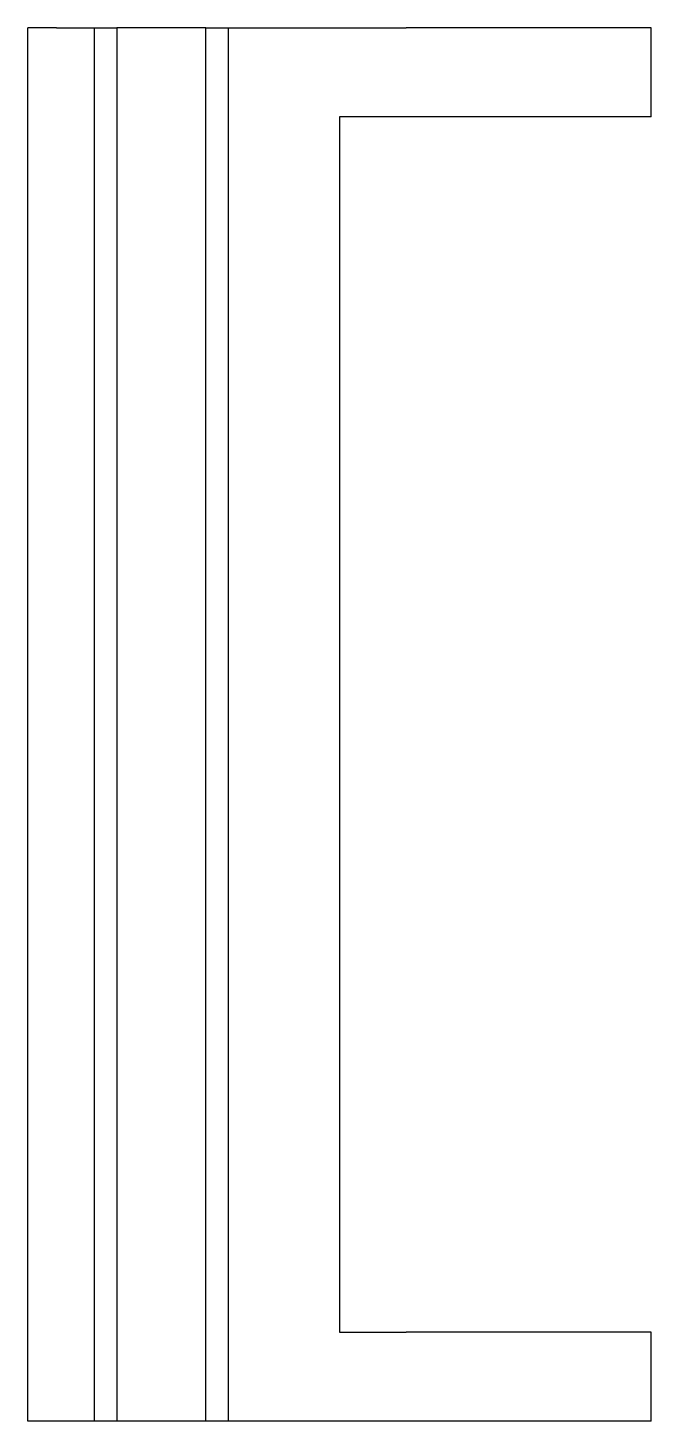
# Model space of a CAD drawing. Header units: metres. Extents: x -28 to 0, y -62.6 to 0.
import ezdxf

# ---------------------------------------------------------------- set-up
doc = ezdxf.new("R2010")
doc.units = ezdxf.units.M

msp = doc.modelspace()

# ---------------------------------------------------------------- linework, layer by layer
for points in [[(-28, -62.6), (-28, -61.348), (-28, -60.096), (-28, -58.844), (-28, -57.592), (-28, -56.34), (-28, -55.088), (-28, -53.836), (-28, -52.584), (-28, -51.332), (-28, -50.08), (-28, -48.828), (-28, -47.576), (-28, -46.324), (-28, -45.072), (-28, -43.82), (-28, -42.568), (-28, -41.316), (-28, -40.064), (-28, -38.812), (-28, -37.56), (-28, -36.308), (-28, -35.056), (-28, -33.804), (-28, -32.552), (-28, -31.3), (-28, -30.048), (-28, -28.796), (-28, -27.544), (-28, -26.292), (-28, -25.04), (-28, -23.788), (-28, -22.536), (-28, -21.284), (-28, -20.032), (-28, -18.78), (-28, -17.528), (-28, -16.276), (-28, -15.024), (-28, -13.772), (-28, -12.52), (-28, -11.268), (-28, -10.016), (-28, -8.764), (-28, -7.512), (-28, -6.26), (-28, -5.008), (-28, -3.756), (-28, -2.504), (-28, -1.252), (-28, 0)], [(-26.714, 0), (-26.762, 0), (-26.81, 0), (-26.858, 0), (-26.905, 0), (-26.95, 0), (-26.995, 0), (-27.04, 0), (-27.082, 0), (-27.123, 0), (-27.165, 0), (-27.206, 0), (-27.244, 0), (-27.283, 0), (-27.321, 0), (-27.357, 0), (-27.392, 0), (-27.427, 0), (-27.461, 0), (-27.493, 0), (-27.524, 0), (-27.556, 0), (-27.586, 0), (-27.613, 0), (-27.641, 0), (-27.669, 0), (-27.694, 0), (-27.718, 0), (-27.743, 0), (-27.765, 0), (-27.786, 0), (-27.807, 0), (-27.828, 0), (-27.845, 0), (-27.862, 0), (-27.879, 0), (-27.895, 0), (-27.908, 0), (-27.922, 0), (-27.935, 0), (-27.946, 0), (-27.955, 0), (-27.965, 0), (-27.974, 0), (-27.979, 0), (-27.985, 0), (-27.991, 0), (-27.994, 0), (-27.996, 0), (-27.998, 0), (-28, 0)], [(-26.714, 0), (-26.65, 0), (-26.586, 0), (-26.522, 0), (-26.46, 0), (-26.4, 0), (-26.34, 0), (-26.281, 0), (-26.224, 0), (-26.169, 0), (-26.113, 0), (-26.059, 0), (-26.008, 0), (-25.957, 0), (-25.905, 0), (-25.857, 0), (-25.811, 0), (-25.764, 0), (-25.718, 0), (-25.676, 0), (-25.634, 0), (-25.592, 0), (-25.553, 0), (-25.515, 0), (-25.478, 0), (-25.441, 0), (-25.408, 0), (-25.376, 0), (-25.343, 0), (-25.313, 0), (-25.285, 0), (-25.257, 0), (-25.23, 0), (-25.206, 0), (-25.184, 0), (-25.161, 0), (-25.14, 0), (-25.122, 0), (-25.104, 0), (-25.087, 0), (-25.073, 0), (-25.06, 0), (-25.047, 0), (-25.035, 0), (-25.028, 0), (-25.02, 0), (-25.012, 0), (-25.008, 0), (-25.005, 0), (-25.003, 0), (-25, 0)], [(-25, -62.6), (-25, -61.348), (-25, -60.096), (-25, -58.844), (-25, -57.592), (-25, -56.34), (-25, -55.088), (-25, -53.836), (-25, -52.584), (-25, -51.332), (-25, -50.08), (-25, -48.828), (-25, -47.576), (-25, -46.324), (-25, -45.072), (-25, -43.82), (-25, -42.568), (-25, -41.316), (-25, -40.064), (-25, -38.812), (-25, -37.56), (-25, -36.308), (-25, -35.056), (-25, -33.804), (-25, -32.552), (-25, -31.3), (-25, -30.048), (-25, -28.796), (-25, -27.544), (-25, -26.292), (-25, -25.04), (-25, -23.788), (-25, -22.536), (-25, -21.284), (-25, -20.032), (-25, -18.78), (-25, -17.528), (-25, -16.276), (-25, -15.024), (-25, -13.772), (-25, -12.52), (-25, -11.268), (-25, -10.016), (-25, -8.764), (-25, -7.512), (-25, -6.26), (-25, -5.008), (-25, -3.756), (-25, -2.504), (-25, -1.252), (-25, 0)], [(-25, 0), (-24.98, 0), (-24.96, 0), (-24.94, 0), (-24.92, 0), (-24.9, 0), (-24.88, 0), (-24.86, 0), (-24.84, 0), (-24.82, 0), (-24.8, 0), (-24.78, 0), (-24.76, 0), (-24.74, 0), (-24.72, 0), (-24.7, 0), (-24.68, 0), (-24.66, 0), (-24.64, 0), (-24.62, 0), (-24.6, 0), (-24.58, 0), (-24.56, 0), (-24.54, 0), (-24.52, 0), (-24.5, 0), (-24.48, 0), (-24.46, 0), (-24.44, 0), (-24.42, 0), (-24.4, 0), (-24.38, 0), (-24.36, 0), (-24.34, 0), (-24.32, 0), (-24.3, 0), (-24.28, 0), (-24.26, 0), (-24.24, 0), (-24.22, 0), (-24.2, 0), (-24.18, 0), (-24.16, 0), (-24.14, 0), (-24.12, 0), (-24.1, 0), (-24.08, 0), (-24.06, 0), (-24.04, 0), (-24.02, 0), (-24, 0)], [(-20, 0), (-20.08, 0), (-20.16, 0), (-20.24, 0), (-20.32, 0), (-20.4, 0), (-20.48, 0), (-20.56, 0), (-20.64, 0), (-20.72, 0), (-20.8, 0), (-20.88, 0), (-20.96, 0), (-21.04, 0), (-21.12, 0), (-21.2, 0), (-21.28, 0), (-21.36, 0), (-21.44, 0), (-21.52, 0), (-21.6, 0), (-21.68, 0), (-21.76, 0), (-21.84, 0), (-21.92, 0), (-22, 0), (-22.08, 0), (-22.16, 0), (-22.24, 0), (-22.32, 0), (-22.4, 0), (-22.48, 0), (-22.56, 0), (-22.64, 0), (-22.72, 0), (-22.8, 0), (-22.88, 0), (-22.96, 0), (-23.04, 0), (-23.12, 0), (-23.2, 0), (-23.28, 0), (-23.36, 0), (-23.44, 0), (-23.52, 0), (-23.6, 0), (-23.68, 0), (-23.76, 0), (-23.84, 0), (-23.92, 0), (-24, 0)], [(-24, 0), (-24, -1.252), (-24, -2.504), (-24, -3.756), (-24, -5.008), (-24, -6.26), (-24, -7.512), (-24, -8.764), (-24, -10.016), (-24, -11.268), (-24, -12.52), (-24, -13.772), (-24, -15.024), (-24, -16.276), (-24, -17.528), (-24, -18.78), (-24, -20.032), (-24, -21.284), (-24, -22.536), (-24, -23.788), (-24, -25.04), (-24, -26.292), (-24, -27.544), (-24, -28.796), (-24, -30.048), (-24, -31.3), (-24, -32.552), (-24, -33.804), (-24, -35.056), (-24, -36.308), (-24, -37.56), (-24, -38.812), (-24, -40.064), (-24, -41.316), (-24, -42.568), (-24, -43.82), (-24, -45.072), (-24, -46.324), (-24, -47.576), (-24, -48.828), (-24, -50.08), (-24, -51.332), (-24, -52.584), (-24, -53.836), (-24, -55.088), (-24, -56.34), (-24, -57.592), (-24, -58.844), (-24, -60.096), (-24, -61.348), (-24, -62.6)], [(-20, -62.6), (-20, -61.348), (-20, -60.096), (-20, -58.844), (-20, -57.592), (-20, -56.34), (-20, -55.088), (-20, -53.836), (-20, -52.584), (-20, -51.332), (-20, -50.08), (-20, -48.828), (-20, -47.576), (-20, -46.324), (-20, -45.072), (-20, -43.82), (-20, -42.568), (-20, -41.316), (-20, -40.064), (-20, -38.812), (-20, -37.56), (-20, -36.308), (-20, -35.056), (-20, -33.804), (-20, -32.552), (-20, -31.3), (-20, -30.048), (-20, -28.796), (-20, -27.544), (-20, -26.292), (-20, -25.04), (-20, -23.788), (-20, -22.536), (-20, -21.284), (-20, -20.032), (-20, -18.78), (-20, -17.528), (-20, -16.276), (-20, -15.024), (-20, -13.772), (-20, -12.52), (-20, -11.268), (-20, -10.016), (-20, -8.764), (-20, -7.512), (-20, -6.26), (-20, -5.008), (-20, -3.756), (-20, -2.504), (-20, -1.252), (-20, 0)], [(-20, 0), (-19.98, 0), (-19.96, 0), (-19.94, 0), (-19.92, 0), (-19.9, 0), (-19.88, 0), (-19.86, 0), (-19.84, 0), (-19.82, 0), (-19.8, 0), (-19.78, 0), (-19.76, 0), (-19.74, 0), (-19.72, 0), (-19.7, 0), (-19.68, 0), (-19.66, 0), (-19.64, 0), (-19.62, 0), (-19.6, 0), (-19.58, 0), (-19.56, 0), (-19.54, 0), (-19.52, 0), (-19.5, 0), (-19.48, 0), (-19.46, 0), (-19.44, 0), (-19.42, 0), (-19.4, 0), (-19.38, 0), (-19.36, 0), (-19.34, 0), (-19.32, 0), (-19.3, 0), (-19.28, 0), (-19.26, 0), (-19.24, 0), (-19.22, 0), (-19.2, 0), (-19.18, 0), (-19.16, 0), (-19.14, 0), (-19.12, 0), (-19.1, 0), (-19.08, 0), (-19.06, 0), (-19.04, 0), (-19.02, 0), (-19, 0)], [(-19, 0), (-19, -1.252), (-19, -2.504), (-19, -3.756), (-19, -5.008), (-19, -6.26), (-19, -7.512), (-19, -8.764), (-19, -10.016), (-19, -11.268), (-19, -12.52), (-19, -13.772), (-19, -15.024), (-19, -16.276), (-19, -17.528), (-19, -18.78), (-19, -20.032), (-19, -21.284), (-19, -22.536), (-19, -23.788), (-19, -25.04), (-19, -26.292), (-19, -27.544), (-19, -28.796), (-19, -30.048), (-19, -31.3), (-19, -32.552), (-19, -33.804), (-19, -35.056), (-19, -36.308), (-19, -37.56), (-19, -38.812), (-19, -40.064), (-19, -41.316), (-19, -42.568), (-19, -43.82), (-19, -45.072), (-19, -46.324), (-19, -47.576), (-19, -48.828), (-19, -50.08), (-19, -51.332), (-19, -52.584), (-19, -53.836), (-19, -55.088), (-19, -56.34), (-19, -57.592), (-19, -58.844), (-19, -60.096), (-19, -61.348), (-19, -62.6)], [(-19, 0), (-18.986, 0), (-18.972, 0), (-18.958, 0), (-18.932, 0), (-18.89, 0), (-18.848, 0), (-18.805, 0), (-18.74, 0), (-18.67, 0), (-18.601, 0), (-18.524, 0), (-18.427, 0), (-18.331, 0), (-18.235, 0), (-18.121, 0), (-17.999, 0), (-17.878, 0), (-17.753, 0), (-17.608, 0), (-17.462, 0), (-17.317, 0), (-17.159, 0), (-16.992, 0), (-16.824, 0), (-16.657, 0), (-16.47, 0), (-16.282, 0), (-16.095, 0), (-15.9, 0), (-15.695, 0), (-15.49, 0), (-15.286, 0), (-15.068, 0), (-14.848, 0), (-14.628, 0), (-14.405, 0), (-14.173, 0), (-13.941, 0), (-13.709, 0), (-13.47, 0), (-13.228, 0), (-12.987, 0), (-12.745, 0), (-12.497, 0), (-12.249, 0), (-12.002, 0), (-11.752, 0), (-11.502, 0), (-11.251, 0), (-11, 0)], [(-5, 0), (-5.12, 0), (-5.24, 0), (-5.36, 0), (-5.48, 0), (-5.6, 0), (-5.72, 0), (-5.84, 0), (-5.96, 0), (-6.08, 0), (-6.2, 0), (-6.32, 0), (-6.44, 0), (-6.56, 0), (-6.68, 0), (-6.8, 0), (-6.92, 0), (-7.04, 0), (-7.16, 0), (-7.28, 0), (-7.4, 0), (-7.52, 0), (-7.64, 0), (-7.76, 0), (-7.88, 0), (-8, 0), (-8.12, 0), (-8.24, 0), (-8.36, 0), (-8.48, 0), (-8.6, 0), (-8.72, 0), (-8.84, 0), (-8.96, 0), (-9.08, 0), (-9.2, 0), (-9.32, 0), (-9.44, 0), (-9.56, 0), (-9.68, 0), (-9.8, 0), (-9.92, 0), (-10.04, 0), (-10.16, 0), (-10.28, 0), (-10.4, 0), (-10.52, 0), (-10.64, 0), (-10.76, 0), (-10.88, 0), (-11, 0)], [(0, 0), (-0.009, 0), (-0.018, 0), (-0.026, 0), (-0.043, 0), (-0.069, 0), (-0.095, 0), (-0.122, 0), (-0.163, 0), (-0.206, 0), (-0.25, 0), (-0.298, 0), (-0.358, 0), (-0.418, 0), (-0.478, 0), (-0.549, 0), (-0.625, 0), (-0.701, 0), (-0.779, 0), (-0.87, 0), (-0.961, 0), (-1.052, 0), (-1.151, 0), (-1.255, 0), (-1.36, 0), (-1.464, 0), (-1.582, 0), (-1.699, 0), (-1.816, 0), (-1.937, 0), (-2.065, 0), (-2.194, 0), (-2.322, 0), (-2.458, 0), (-2.595, 0), (-2.732, 0), (-2.872, 0), (-3.017, 0), (-3.162, 0), (-3.307, 0), (-3.456, 0), (-3.607, 0), (-3.758, 0), (-3.91, 0), (-4.064, 0), (-4.219, 0), (-4.374, 0), (-4.53, 0), (-4.686, 0), (-4.843, 0), (-5, 0)], [(0, -4), (0, -3.92), (0, -3.84), (0, -3.76), (0, -3.68), (0, -3.6), (0, -3.52), (0, -3.44), (0, -3.36), (0, -3.28), (0, -3.2), (0, -3.12), (0, -3.04), (0, -2.96), (0, -2.88), (0, -2.8), (0, -2.72), (0, -2.64), (0, -2.56), (0, -2.48), (0, -2.4), (0, -2.32), (0, -2.24), (0, -2.16), (0, -2.08), (0, -2), (0, -1.92), (0, -1.84), (0, -1.76), (0, -1.68), (0, -1.6), (0, -1.52), (0, -1.44), (0, -1.36), (0, -1.28), (0, -1.2), (0, -1.12), (0, -1.04), (0, -0.96), (0, -0.88), (0, -0.8), (0, -0.72), (0, -0.64), (0, -0.56), (0, -0.48), (0, -0.4), (0, -0.32), (0, -0.24), (0, -0.16), (0, -0.08), (0, 0)], [(-11, -4), (-11.061, -4), (-11.123, -4), (-11.184, -4), (-11.246, -4), (-11.307, -4), (-11.369, -4), (-11.43, -4), (-11.492, -4), (-11.553, -4), (-11.614, -4), (-11.676, -4), (-11.737, -4), (-11.798, -4), (-11.859, -4), (-11.92, -4), (-11.981, -4), (-12.043, -4), (-12.104, -4), (-12.164, -4), (-12.225, -4), (-12.286, -4), (-12.347, -4), (-12.407, -4), (-12.468, -4), (-12.528, -4), (-12.588, -4), (-12.649, -4), (-12.709, -4), (-12.769, -4), (-12.829, -4), (-12.888, -4), (-12.948, -4), (-13.008, -4), (-13.067, -4), (-13.127, -4), (-13.186, -4), (-13.245, -4), (-13.304, -4), (-13.363, -4), (-13.421, -4), (-13.48, -4), (-13.538, -4), (-13.597, -4), (-13.655, -4), (-13.713, -4), (-13.77, -4), (-13.828, -4), (-13.885, -4), (-13.943, -4), (-14, -4)], [(-14, -4), (-14, -5.092), (-14, -6.184), (-14, -7.276), (-14, -8.368), (-14, -9.46), (-14, -10.552), (-14, -11.644), (-14, -12.736), (-14, -13.828), (-14, -14.92), (-14, -16.012), (-14, -17.104), (-14, -18.196), (-14, -19.288), (-14, -20.38), (-14, -21.472), (-14, -22.564), (-14, -23.656), (-14, -24.748), (-14, -25.84), (-14, -26.932), (-14, -28.024), (-14, -29.116), (-14, -30.208), (-14, -31.3), (-14, -32.392), (-14, -33.484), (-14, -34.576), (-14, -35.668), (-14, -36.76), (-14, -37.852), (-14, -38.944), (-14, -40.036), (-14, -41.128), (-14, -42.22), (-14, -43.312), (-14, -44.404), (-14, -45.496), (-14, -46.588), (-14, -47.68), (-14, -48.772), (-14, -49.864), (-14, -50.956), (-14, -52.048), (-14, -53.14), (-14, -54.232), (-14, -55.324), (-14, -56.416), (-14, -57.508), (-14, -58.6)], [(-5, -4), (-5.12, -4), (-5.24, -4), (-5.36, -4), (-5.48, -4), (-5.6, -4), (-5.72, -4), (-5.84, -4), (-5.96, -4), (-6.08, -4), (-6.2, -4), (-6.32, -4), (-6.44, -4), (-6.56, -4), (-6.68, -4), (-6.8, -4), (-6.92, -4), (-7.04, -4), (-7.16, -4), (-7.28, -4), (-7.4, -4), (-7.52, -4), (-7.64, -4), (-7.76, -4), (-7.88, -4), (-8, -4), (-8.12, -4), (-8.24, -4), (-8.36, -4), (-8.48, -4), (-8.6, -4), (-8.72, -4), (-8.84, -4), (-8.96, -4), (-9.08, -4), (-9.2, -4), (-9.32, -4), (-9.44, -4), (-9.56, -4), (-9.68, -4), (-9.8, -4), (-9.92, -4), (-10.04, -4), (-10.16, -4), (-10.28, -4), (-10.4, -4), (-10.52, -4), (-10.64, -4), (-10.76, -4), (-10.88, -4), (-11, -4)], [(0, -4), (-0.009, -4), (-0.018, -4), (-0.026, -4), (-0.043, -4), (-0.069, -4), (-0.095, -4), (-0.122, -4), (-0.163, -4), (-0.206, -4), (-0.25, -4), (-0.298, -4), (-0.358, -4), (-0.418, -4), (-0.478, -4), (-0.549, -4), (-0.625, -4), (-0.701, -4), (-0.779, -4), (-0.87, -4), (-0.961, -4), (-1.052, -4), (-1.151, -4), (-1.255, -4), (-1.36, -4), (-1.464, -4), (-1.582, -4), (-1.699, -4), (-1.816, -4), (-1.937, -4), (-2.065, -4), (-2.194, -4), (-2.322, -4), (-2.458, -4), (-2.595, -4), (-2.732, -4), (-2.872, -4), (-3.017, -4), (-3.162, -4), (-3.307, -4), (-3.456, -4), (-3.607, -4), (-3.758, -4), (-3.91, -4), (-4.064, -4), (-4.219, -4), (-4.374, -4), (-4.53, -4), (-4.686, -4), (-4.843, -4), (-5, -4)], [(-14, -58.6), (-13.943, -58.6), (-13.885, -58.6), (-13.828, -58.6), (-13.77, -58.6), (-13.713, -58.6), (-13.655, -58.6), (-13.597, -58.6), (-13.538, -58.6), (-13.48, -58.6), (-13.421, -58.6), (-13.363, -58.6), (-13.304, -58.6), (-13.245, -58.6), (-13.186, -58.6), (-13.127, -58.6), (-13.067, -58.6), (-13.008, -58.6), (-12.948, -58.6), (-12.888, -58.6), (-12.829, -58.6), (-12.769, -58.6), (-12.709, -58.6), (-12.649, -58.6), (-12.588, -58.6), (-12.528, -58.6), (-12.468, -58.6), (-12.407, -58.6), (-12.347, -58.6), (-12.286, -58.6), (-12.225, -58.6), (-12.164, -58.6), (-12.104, -58.6), (-12.043, -58.6), (-11.981, -58.6), (-11.92, -58.6), (-11.859, -58.6), (-11.798, -58.6), (-11.737, -58.6), (-11.676, -58.6), (-11.614, -58.6), (-11.553, -58.6), (-11.492, -58.6), (-11.43, -58.6), (-11.369, -58.6), (-11.307, -58.6), (-11.246, -58.6), (-11.184, -58.6), (-11.123, -58.6), (-11.061, -58.6), (-11, -58.6)], [(-5, -58.6), (-5.12, -58.6), (-5.24, -58.6), (-5.36, -58.6), (-5.48, -58.6), (-5.6, -58.6), (-5.72, -58.6), (-5.84, -58.6), (-5.96, -58.6), (-6.08, -58.6), (-6.2, -58.6), (-6.32, -58.6), (-6.44, -58.6), (-6.56, -58.6), (-6.68, -58.6), (-6.8, -58.6), (-6.92, -58.6), (-7.04, -58.6), (-7.16, -58.6), (-7.28, -58.6), (-7.4, -58.6), (-7.52, -58.6), (-7.64, -58.6), (-7.76, -58.6), (-7.88, -58.6), (-8, -58.6), (-8.12, -58.6), (-8.24, -58.6), (-8.36, -58.6), (-8.48, -58.6), (-8.6, -58.6), (-8.72, -58.6), (-8.84, -58.6), (-8.96, -58.6), (-9.08, -58.6), (-9.2, -58.6), (-9.32, -58.6), (-9.44, -58.6), (-9.56, -58.6), (-9.68, -58.6), (-9.8, -58.6), (-9.92, -58.6), (-10.04, -58.6), (-10.16, -58.6), (-10.28, -58.6), (-10.4, -58.6), (-10.52, -58.6), (-10.64, -58.6), (-10.76, -58.6), (-10.88, -58.6), (-11, -58.6)], [(0, -58.6), (-0.009, -58.6), (-0.018, -58.6), (-0.026, -58.6), (-0.043, -58.6), (-0.069, -58.6), (-0.095, -58.6), (-0.122, -58.6), (-0.163, -58.6), (-0.206, -58.6), (-0.25, -58.6), (-0.298, -58.6), (-0.358, -58.6), (-0.418, -58.6), (-0.478, -58.6), (-0.549, -58.6), (-0.625, -58.6), (-0.701, -58.6), (-0.779, -58.6), (-0.87, -58.6), (-0.961, -58.6), (-1.052, -58.6), (-1.151, -58.6), (-1.255, -58.6), (-1.36, -58.6), (-1.464, -58.6), (-1.582, -58.6), (-1.699, -58.6), (-1.816, -58.6), (-1.937, -58.6), (-2.065, -58.6), (-2.194, -58.6), (-2.322, -58.6), (-2.458, -58.6), (-2.595, -58.6), (-2.732, -58.6), (-2.872, -58.6), (-3.017, -58.6), (-3.162, -58.6), (-3.307, -58.6), (-3.456, -58.6), (-3.607, -58.6), (-3.758, -58.6), (-3.91, -58.6), (-4.064, -58.6), (-4.219, -58.6), (-4.374, -58.6), (-4.53, -58.6), (-4.686, -58.6), (-4.843, -58.6), (-5, -58.6)], [(0, -62.6), (0, -62.52), (0, -62.44), (0, -62.36), (0, -62.28), (0, -62.2), (0, -62.12), (0, -62.04), (0, -61.96), (0, -61.88), (0, -61.8), (0, -61.72), (0, -61.64), (0, -61.56), (0, -61.48), (0, -61.4), (0, -61.32), (0, -61.24), (0, -61.16), (0, -61.08), (0, -61), (0, -60.92), (0, -60.84), (0, -60.76), (0, -60.68), (0, -60.6), (0, -60.52), (0, -60.44), (0, -60.36), (0, -60.28), (0, -60.2), (0, -60.12), (0, -60.04), (0, -59.96), (0, -59.88), (0, -59.8), (0, -59.72), (0, -59.64), (0, -59.56), (0, -59.48), (0, -59.4), (0, -59.32), (0, -59.24), (0, -59.16), (0, -59.08), (0, -59), (0, -58.92), (0, -58.84), (0, -58.76), (0, -58.68), (0, -58.6)], [(-26.714, -62.6), (-26.762, -62.6), (-26.81, -62.6), (-26.858, -62.6), (-26.905, -62.6), (-26.95, -62.6), (-26.995, -62.6), (-27.04, -62.6), (-27.082, -62.6), (-27.123, -62.6), (-27.165, -62.6), (-27.206, -62.6), (-27.244, -62.6), (-27.283, -62.6), (-27.321, -62.6), (-27.357, -62.6), (-27.392, -62.6), (-27.427, -62.6), (-27.461, -62.6), (-27.493, -62.6), (-27.524, -62.6), (-27.556, -62.6), (-27.586, -62.6), (-27.613, -62.6), (-27.641, -62.6), (-27.669, -62.6), (-27.694, -62.6), (-27.718, -62.6), (-27.743, -62.6), (-27.765, -62.6), (-27.786, -62.6), (-27.807, -62.6), (-27.828, -62.6), (-27.845, -62.6), (-27.862, -62.6), (-27.879, -62.6), (-27.895, -62.6), (-27.908, -62.6), (-27.922, -62.6), (-27.935, -62.6), (-27.946, -62.6), (-27.955, -62.6), (-27.965, -62.6), (-27.974, -62.6), (-27.979, -62.6), (-27.985, -62.6), (-27.991, -62.6), (-27.994, -62.6), (-27.996, -62.6), (-27.998, -62.6), (-28, -62.6)], [(-25, -62.6), (-25.003, -62.6), (-25.005, -62.6), (-25.008, -62.6), (-25.012, -62.6), (-25.02, -62.6), (-25.028, -62.6), (-25.035, -62.6), (-25.047, -62.6), (-25.06, -62.6), (-25.073, -62.6), (-25.087, -62.6), (-25.104, -62.6), (-25.122, -62.6), (-25.14, -62.6), (-25.161, -62.6), (-25.184, -62.6), (-25.206, -62.6), (-25.23, -62.6), (-25.257, -62.6), (-25.285, -62.6), (-25.313, -62.6), (-25.343, -62.6), (-25.376, -62.6), (-25.408, -62.6), (-25.441, -62.6), (-25.478, -62.6), (-25.515, -62.6), (-25.553, -62.6), (-25.592, -62.6), (-25.634, -62.6), (-25.676, -62.6), (-25.718, -62.6), (-25.764, -62.6), (-25.811, -62.6), (-25.857, -62.6), (-25.905, -62.6), (-25.957, -62.6), (-26.008, -62.6), (-26.059, -62.6), (-26.113, -62.6), (-26.169, -62.6), (-26.224, -62.6), (-26.281, -62.6), (-26.34, -62.6), (-26.4, -62.6), (-26.46, -62.6), (-26.522, -62.6), (-26.586, -62.6), (-26.65, -62.6), (-26.714, -62.6)], [(-24, -62.6), (-24.02, -62.6), (-24.04, -62.6), (-24.06, -62.6), (-24.08, -62.6), (-24.1, -62.6), (-24.12, -62.6), (-24.14, -62.6), (-24.16, -62.6), (-24.18, -62.6), (-24.2, -62.6), (-24.22, -62.6), (-24.24, -62.6), (-24.26, -62.6), (-24.28, -62.6), (-24.3, -62.6), (-24.32, -62.6), (-24.34, -62.6), (-24.36, -62.6), (-24.38, -62.6), (-24.4, -62.6), (-24.42, -62.6), (-24.44, -62.6), (-24.46, -62.6), (-24.48, -62.6), (-24.5, -62.6), (-24.52, -62.6), (-24.54, -62.6), (-24.56, -62.6), (-24.58, -62.6), (-24.6, -62.6), (-24.62, -62.6), (-24.64, -62.6), (-24.66, -62.6), (-24.68, -62.6), (-24.7, -62.6), (-24.72, -62.6), (-24.74, -62.6), (-24.76, -62.6), (-24.78, -62.6), (-24.8, -62.6), (-24.82, -62.6), (-24.84, -62.6), (-24.86, -62.6), (-24.88, -62.6), (-24.9, -62.6), (-24.92, -62.6), (-24.94, -62.6), (-24.96, -62.6), (-24.98, -62.6), (-25, -62.6)], [(-20, -62.6), (-20.08, -62.6), (-20.16, -62.6), (-20.24, -62.6), (-20.32, -62.6), (-20.4, -62.6), (-20.48, -62.6), (-20.56, -62.6), (-20.64, -62.6), (-20.72, -62.6), (-20.8, -62.6), (-20.88, -62.6), (-20.96, -62.6), (-21.04, -62.6), (-21.12, -62.6), (-21.2, -62.6), (-21.28, -62.6), (-21.36, -62.6), (-21.44, -62.6), (-21.52, -62.6), (-21.6, -62.6), (-21.68, -62.6), (-21.76, -62.6), (-21.84, -62.6), (-21.92, -62.6), (-22, -62.6), (-22.08, -62.6), (-22.16, -62.6), (-22.24, -62.6), (-22.32, -62.6), (-22.4, -62.6), (-22.48, -62.6), (-22.56, -62.6), (-22.64, -62.6), (-22.72, -62.6), (-22.8, -62.6), (-22.88, -62.6), (-22.96, -62.6), (-23.04, -62.6), (-23.12, -62.6), (-23.2, -62.6), (-23.28, -62.6), (-23.36, -62.6), (-23.44, -62.6), (-23.52, -62.6), (-23.6, -62.6), (-23.68, -62.6), (-23.76, -62.6), (-23.84, -62.6), (-23.92, -62.6), (-24, -62.6)], [(-19, -62.6), (-19.02, -62.6), (-19.04, -62.6), (-19.06, -62.6), (-19.08, -62.6), (-19.1, -62.6), (-19.12, -62.6), (-19.14, -62.6), (-19.16, -62.6), (-19.18, -62.6), (-19.2, -62.6), (-19.22, -62.6), (-19.24, -62.6), (-19.26, -62.6), (-19.28, -62.6), (-19.3, -62.6), (-19.32, -62.6), (-19.34, -62.6), (-19.36, -62.6), (-19.38, -62.6), (-19.4, -62.6), (-19.42, -62.6), (-19.44, -62.6), (-19.46, -62.6), (-19.48, -62.6), (-19.5, -62.6), (-19.52, -62.6), (-19.54, -62.6), (-19.56, -62.6), (-19.58, -62.6), (-19.6, -62.6), (-19.62, -62.6), (-19.64, -62.6), (-19.66, -62.6), (-19.68, -62.6), (-19.7, -62.6), (-19.72, -62.6), (-19.74, -62.6), (-19.76, -62.6), (-19.78, -62.6), (-19.8, -62.6), (-19.82, -62.6), (-19.84, -62.6), (-19.86, -62.6), (-19.88, -62.6), (-19.9, -62.6), (-19.92, -62.6), (-19.94, -62.6), (-19.96, -62.6), (-19.98, -62.6), (-20, -62.6)], [(-11, -62.6), (-11.251, -62.6), (-11.502, -62.6), (-11.752, -62.6), (-12.002, -62.6), (-12.249, -62.6), (-12.497, -62.6), (-12.745, -62.6), (-12.987, -62.6), (-13.228, -62.6), (-13.47, -62.6), (-13.709, -62.6), (-13.941, -62.6), (-14.173, -62.6), (-14.405, -62.6), (-14.628, -62.6), (-14.848, -62.6), (-15.068, -62.6), (-15.286, -62.6), (-15.49, -62.6), (-15.695, -62.6), (-15.9, -62.6), (-16.095, -62.6), (-16.282, -62.6), (-16.47, -62.6), (-16.657, -62.6), (-16.824, -62.6), (-16.992, -62.6), (-17.159, -62.6), (-17.317, -62.6), (-17.462, -62.6), (-17.608, -62.6), (-17.753, -62.6), (-17.878, -62.6), (-17.999, -62.6), (-18.121, -62.6), (-18.235, -62.6), (-18.331, -62.6), (-18.427, -62.6), (-18.524, -62.6), (-18.601, -62.6), (-18.67, -62.6), (-18.74, -62.6), (-18.805, -62.6), (-18.848, -62.6), (-18.89, -62.6), (-18.932, -62.6), (-18.958, -62.6), (-18.972, -62.6), (-18.986, -62.6), (-19, -62.6)], [(-5, -62.6), (-5.12, -62.6), (-5.24, -62.6), (-5.36, -62.6), (-5.48, -62.6), (-5.6, -62.6), (-5.72, -62.6), (-5.84, -62.6), (-5.96, -62.6), (-6.08, -62.6), (-6.2, -62.6), (-6.32, -62.6), (-6.44, -62.6), (-6.56, -62.6), (-6.68, -62.6), (-6.8, -62.6), (-6.92, -62.6), (-7.04, -62.6), (-7.16, -62.6), (-7.28, -62.6), (-7.4, -62.6), (-7.52, -62.6), (-7.64, -62.6), (-7.76, -62.6), (-7.88, -62.6), (-8, -62.6), (-8.12, -62.6), (-8.24, -62.6), (-8.36, -62.6), (-8.48, -62.6), (-8.6, -62.6), (-8.72, -62.6), (-8.84, -62.6), (-8.96, -62.6), (-9.08, -62.6), (-9.2, -62.6), (-9.32, -62.6), (-9.44, -62.6), (-9.56, -62.6), (-9.68, -62.6), (-9.8, -62.6), (-9.92, -62.6), (-10.04, -62.6), (-10.16, -62.6), (-10.28, -62.6), (-10.4, -62.6), (-10.52, -62.6), (-10.64, -62.6), (-10.76, -62.6), (-10.88, -62.6), (-11, -62.6)], [(0, -62.6), (-0.009, -62.6), (-0.018, -62.6), (-0.026, -62.6), (-0.043, -62.6), (-0.069, -62.6), (-0.095, -62.6), (-0.122, -62.6), (-0.163, -62.6), (-0.206, -62.6), (-0.25, -62.6), (-0.298, -62.6), (-0.358, -62.6), (-0.418, -62.6), (-0.478, -62.6), (-0.549, -62.6), (-0.625, -62.6), (-0.701, -62.6), (-0.779, -62.6), (-0.87, -62.6), (-0.961, -62.6), (-1.052, -62.6), (-1.151, -62.6), (-1.255, -62.6), (-1.36, -62.6), (-1.464, -62.6), (-1.582, -62.6), (-1.699, -62.6), (-1.816, -62.6), (-1.937, -62.6), (-2.065, -62.6), (-2.194, -62.6), (-2.322, -62.6), (-2.458, -62.6), (-2.595, -62.6), (-2.732, -62.6), (-2.872, -62.6), (-3.017, -62.6), (-3.162, -62.6), (-3.307, -62.6), (-3.456, -62.6), (-3.607, -62.6), (-3.758, -62.6), (-3.91, -62.6), (-4.064, -62.6), (-4.219, -62.6), (-4.374, -62.6), (-4.53, -62.6), (-4.686, -62.6), (-4.843, -62.6), (-5, -62.6)]]:
    msp.add_lwpolyline(points)

doc.saveas('drawing.dxf')
